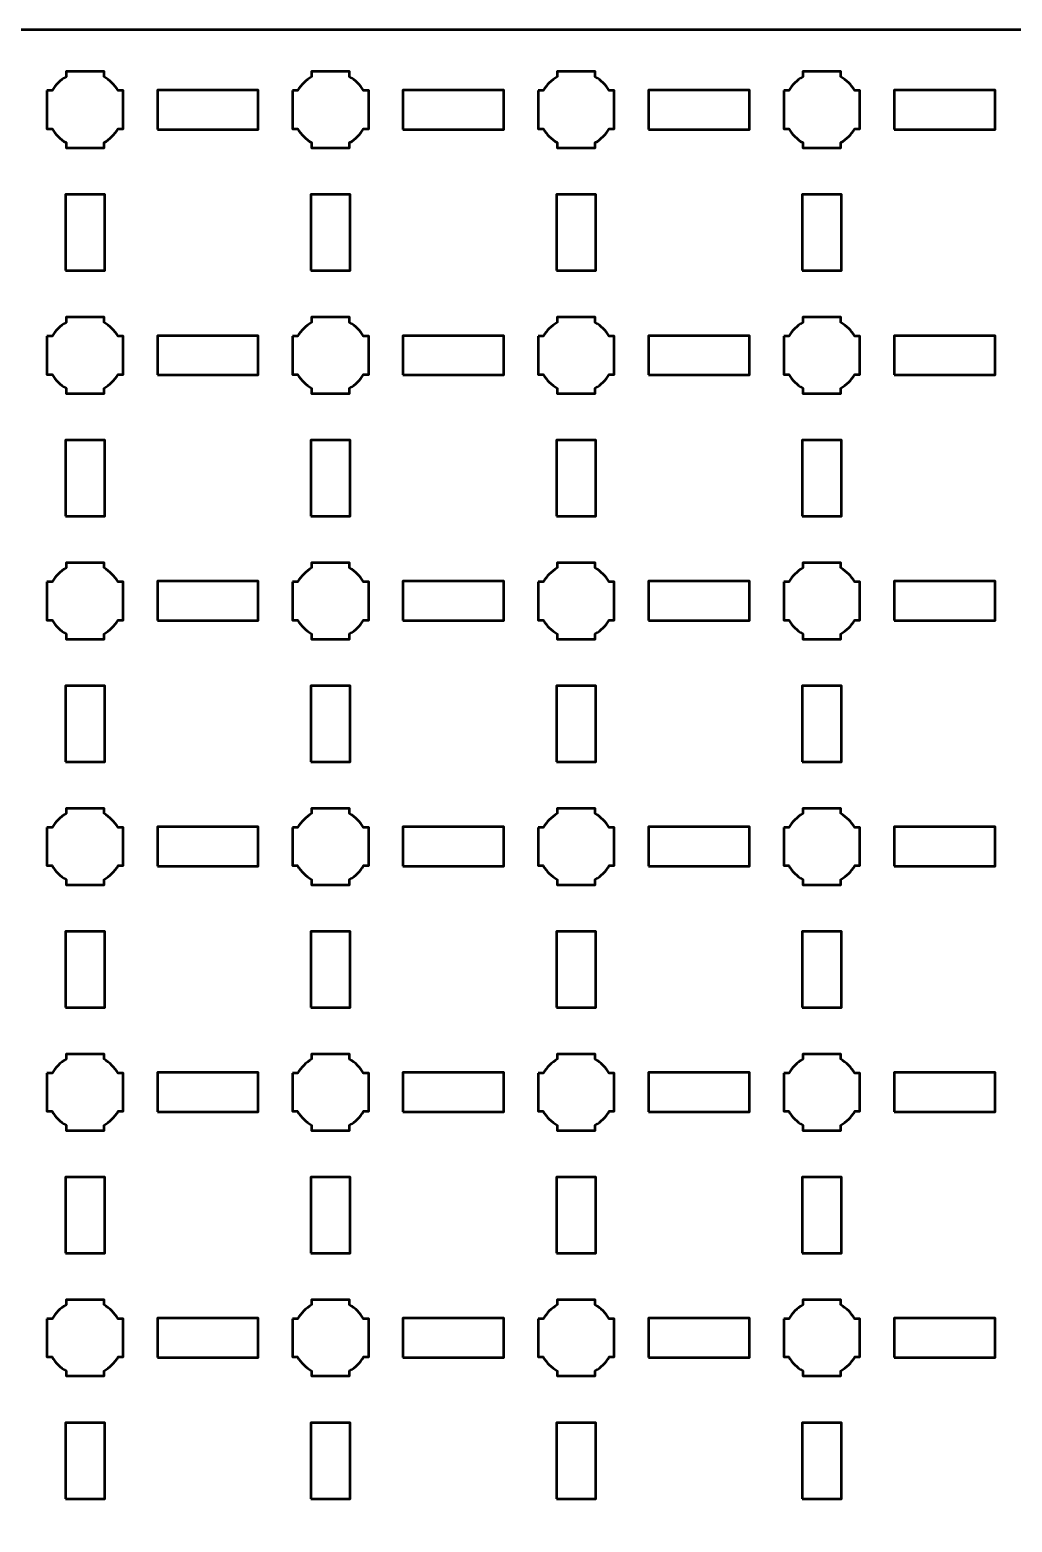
# Model space of a CAD drawing. Header units: centimetres. Extents: x -40.1 to 19.1, y -39.5 to 9.8.
# Drawn here: x 4.05 to 12.05, y -2.35 to 9.8 of the extents above; entities that cross this region are included whole.
import ezdxf

# ---------------------------------------------------------------- set-up
doc = ezdxf.new("R2010")
doc.units = ezdxf.units.CM
doc.header["$MEASUREMENT"] = 0
doc.layers.add('Layer 1', color=7, linetype='Continuous')

msp = doc.modelspace()

# ---------------------------------------------------------------- linework, layer by layer
at = {"layer": 'Layer 1', "color": 250, "lineweight": 53}
for points in [[(5.08906, 8.99), (5.91094, 8.99), (5.91094, 9.31), (5.08906, 9.31), (5.08906, 8.99)], [(7.08906, 8.99), (7.91094, 8.99), (7.91094, 9.31), (7.08906, 9.31), (7.08906, 8.99)], [(9.08906, 8.99), (9.91094, 8.99), (9.91094, 9.31), (9.08906, 9.31), (9.08906, 8.99)], [(11.08906, 8.99), (11.91094, 8.99), (11.91094, 9.31), (11.08906, 9.31), (11.08906, 8.99)], [(4.34, 7.84), (4.66, 7.84), (4.66, 8.46), (4.34, 8.46), (4.34, 7.84)], [(6.34, 7.84), (6.66, 7.84), (6.66, 8.46), (6.34, 8.46), (6.34, 7.84)], [(8.34, 7.84), (8.66, 7.84), (8.66, 8.46), (8.34, 8.46), (8.34, 7.84)], [(10.34, 7.84), (10.66, 7.84), (10.66, 8.46), (10.34, 8.46), (10.34, 7.84)], [(5.08906, 6.99), (5.91094, 6.99), (5.91094, 7.31), (5.08906, 7.31), (5.08906, 6.99)], [(7.08906, 6.99), (7.91094, 6.99), (7.91094, 7.31), (7.08906, 7.31), (7.08906, 6.99)], [(9.08906, 6.99), (9.91094, 6.99), (9.91094, 7.31), (9.08906, 7.31), (9.08906, 6.99)], [(11.08906, 6.99), (11.91094, 6.99), (11.91094, 7.31), (11.08906, 7.31), (11.08906, 6.99)], [(4.34, 5.84), (4.66, 5.84), (4.66, 6.46), (4.34, 6.46), (4.34, 5.84)], [(6.34, 5.84), (6.66, 5.84), (6.66, 6.46), (6.34, 6.46), (6.34, 5.84)], [(8.34, 5.84), (8.66, 5.84), (8.66, 6.46), (8.34, 6.46), (8.34, 5.84)], [(10.34, 5.84), (10.66, 5.84), (10.66, 6.46), (10.34, 6.46), (10.34, 5.84)], [(5.08906, 4.99), (5.91094, 4.99), (5.91094, 5.31), (5.08906, 5.31), (5.08906, 4.99)], [(7.08906, 4.99), (7.91094, 4.99), (7.91094, 5.31), (7.08906, 5.31), (7.08906, 4.99)], [(9.08906, 4.99), (9.91094, 4.99), (9.91094, 5.31), (9.08906, 5.31), (9.08906, 4.99)], [(11.08906, 4.99), (11.91094, 4.99), (11.91094, 5.31), (11.08906, 5.31), (11.08906, 4.99)], [(4.34, 3.84), (4.66, 3.84), (4.66, 4.46), (4.34, 4.46), (4.34, 3.84)], [(6.34, 3.84), (6.66, 3.84), (6.66, 4.46), (6.34, 4.46), (6.34, 3.84)], [(8.34, 3.84), (8.66, 3.84), (8.66, 4.46), (8.34, 4.46), (8.34, 3.84)], [(10.34, 3.84), (10.66, 3.84), (10.66, 4.46), (10.34, 4.46), (10.34, 3.84)], [(5.08906, 2.99), (5.91094, 2.99), (5.91094, 3.31), (5.08906, 3.31), (5.08906, 2.99)], [(7.08906, 2.99), (7.91094, 2.99), (7.91094, 3.31), (7.08906, 3.31), (7.08906, 2.99)], [(9.08906, 2.99), (9.91094, 2.99), (9.91094, 3.31), (9.08906, 3.31), (9.08906, 2.99)], [(11.08906, 2.99), (11.91094, 2.99), (11.91094, 3.31), (11.08906, 3.31), (11.08906, 2.99)], [(4.34, 1.84), (4.66, 1.84), (4.66, 2.46), (4.34, 2.46), (4.34, 1.84)], [(6.34, 1.84), (6.66, 1.84), (6.66, 2.46), (6.34, 2.46), (6.34, 1.84)], [(8.34, 1.84), (8.66, 1.84), (8.66, 2.46), (8.34, 2.46), (8.34, 1.84)], [(10.34, 1.84), (10.66, 1.84), (10.66, 2.46), (10.34, 2.46), (10.34, 1.84)], [(5.08906, 0.99), (5.91094, 0.99), (5.91094, 1.31), (5.08906, 1.31), (5.08906, 0.99)], [(7.08906, 0.99), (7.91094, 0.99), (7.91094, 1.31), (7.08906, 1.31), (7.08906, 0.99)], [(9.08906, 0.99), (9.91094, 0.99), (9.91094, 1.31), (9.08906, 1.31), (9.08906, 0.99)], [(11.08906, 0.99), (11.91094, 0.99), (11.91094, 1.31), (11.08906, 1.31), (11.08906, 0.99)], [(4.34, -0.16), (4.66, -0.16), (4.66, 0.46), (4.34, 0.46), (4.34, -0.16)], [(6.34, -0.16), (6.66, -0.16), (6.66, 0.46), (6.34, 0.46), (6.34, -0.16)], [(8.34, -0.16), (8.66, -0.16), (8.66, 0.46), (8.34, 0.46), (8.34, -0.16)], [(10.34, -0.16), (10.66, -0.16), (10.66, 0.46), (10.34, 0.46), (10.34, -0.16)], [(5.08906, -1.01), (5.91094, -1.01), (5.91094, -0.69), (5.08906, -0.69), (5.08906, -1.01)], [(7.08906, -1.01), (7.91094, -1.01), (7.91094, -0.69), (7.08906, -0.69), (7.08906, -1.01)], [(9.08906, -1.01), (9.91094, -1.01), (9.91094, -0.69), (9.08906, -0.69), (9.08906, -1.01)], [(11.08906, -1.01), (11.91094, -1.01), (11.91094, -0.69), (11.08906, -0.69), (11.08906, -1.01)], [(4.34, -2.16), (4.66, -2.16), (4.66, -1.54), (4.34, -1.54), (4.34, -2.16)], [(6.34, -2.16), (6.66, -2.16), (6.66, -1.54), (6.34, -1.54), (6.34, -2.16)], [(8.34, -2.16), (8.66, -2.16), (8.66, -1.54), (8.34, -1.54), (8.34, -2.16)], [(10.34, -2.16), (10.66, -2.16), (10.66, -1.54), (10.34, -1.54), (10.34, -2.16)]]:
    msp.add_lwpolyline(points, close=True, dxfattribs=at)
msp.add_open_spline([(-40.15, -39), (-40.15, -39), (-40.15, 9.3), (-40.15, 9.3), (-40.15, 9.3), (-40.15, 9.57609), (-39.92609, 9.8), (-39.65, 9.8), (-39.65, 9.8), (-39.65, 9.8), (18.65, 9.8), (18.65, 9.8), (18.65, 9.8), (18.92609, 9.8), (19.15, 9.57609), (19.15, 9.3), (19.15, 9.3), (19.15, 9.3), (19.15, -39), (19.15, -39), (19.15, -39), (19.15, -39.27609), (18.92609, -39.5), (18.65, -39.5), (18.65, -39.5), (18.65, -39.5), (-39.65, -39.5), (-39.65, -39.5), (-39.65, -39.5), (-39.92609, -39.5), (-40.15, -39.27609), (-40.15, -39)], degree=3, knots=[0, 0, 0, 0, 0.125, 0.125, 0.125, 0.125, 0.25, 0.25, 0.25, 0.25, 0.375, 0.375, 0.375, 0.375, 0.5, 0.5, 0.5, 0.5, 0.625, 0.625, 0.625, 0.625, 0.75, 0.75, 0.75, 0.75, 0.875, 0.875, 0.875, 0.875, 1, 1, 1, 1], dxfattribs=at)
at = {"layer": 'Layer 1', "lineweight": 53}
for points in [[(4.19, 9.305), (4.19, 9.305), (4.23149, 9.305), (4.23149, 9.305), (4.23149, 9.305), (4.25872, 9.35205), (4.29795, 9.39128), (4.345, 9.41851), (4.345, 9.41851), (4.345, 9.41851), (4.345, 9.46), (4.345, 9.46), (4.345, 9.46), (4.345, 9.46), (4.5, 9.46), (4.5, 9.46), (4.5, 9.46), (4.5, 9.46), (4.655, 9.46), (4.655, 9.46), (4.655, 9.46), (4.655, 9.46), (4.655, 9.41851), (4.655, 9.41851), (4.655, 9.41851), (4.70205, 9.39128), (4.74128, 9.35205), (4.76851, 9.305), (4.76851, 9.305), (4.76851, 9.305), (4.81, 9.305), (4.81, 9.305), (4.81, 9.305), (4.81, 9.305), (4.81, 9.15), (4.81, 9.15), (4.81, 9.15), (4.81, 9.15), (4.81, 8.995), (4.81, 8.995), (4.81, 8.995), (4.81, 8.995), (4.76851, 8.995), (4.76851, 8.995), (4.76851, 8.995), (4.74128, 8.94795), (4.70205, 8.90872), (4.655, 8.88149), (4.655, 8.88149), (4.655, 8.88149), (4.655, 8.84), (4.655, 8.84), (4.655, 8.84), (4.655, 8.84), (4.5, 8.84), (4.5, 8.84), (4.5, 8.84), (4.5, 8.84), (4.345, 8.84), (4.345, 8.84), (4.345, 8.84), (4.345, 8.84), (4.345, 8.88149), (4.345, 8.88149), (4.345, 8.88149), (4.29795, 8.90872), (4.25872, 8.94795), (4.23149, 8.995), (4.23149, 8.995), (4.23149, 8.995), (4.19, 8.995), (4.19, 8.995), (4.19, 8.995), (4.19, 8.995), (4.19, 9.15), (4.19, 9.15), (4.19, 9.15), (4.19, 9.15), (4.19, 9.305), (4.19, 9.305)], [(6.19, 9.305), (6.19, 9.305), (6.23149, 9.305), (6.23149, 9.305), (6.23149, 9.305), (6.25872, 9.35205), (6.29795, 9.39128), (6.345, 9.41851), (6.345, 9.41851), (6.345, 9.41851), (6.345, 9.46), (6.345, 9.46), (6.345, 9.46), (6.345, 9.46), (6.5, 9.46), (6.5, 9.46), (6.5, 9.46), (6.5, 9.46), (6.655, 9.46), (6.655, 9.46), (6.655, 9.46), (6.655, 9.46), (6.655, 9.41851), (6.655, 9.41851), (6.655, 9.41851), (6.70205, 9.39128), (6.74128, 9.35205), (6.76851, 9.305), (6.76851, 9.305), (6.76851, 9.305), (6.81, 9.305), (6.81, 9.305), (6.81, 9.305), (6.81, 9.305), (6.81, 9.15), (6.81, 9.15), (6.81, 9.15), (6.81, 9.15), (6.81, 8.995), (6.81, 8.995), (6.81, 8.995), (6.81, 8.995), (6.76851, 8.995), (6.76851, 8.995), (6.76851, 8.995), (6.74128, 8.94795), (6.70205, 8.90872), (6.655, 8.88149), (6.655, 8.88149), (6.655, 8.88149), (6.655, 8.84), (6.655, 8.84), (6.655, 8.84), (6.655, 8.84), (6.5, 8.84), (6.5, 8.84), (6.5, 8.84), (6.5, 8.84), (6.345, 8.84), (6.345, 8.84), (6.345, 8.84), (6.345, 8.84), (6.345, 8.88149), (6.345, 8.88149), (6.345, 8.88149), (6.29795, 8.90872), (6.25872, 8.94795), (6.23149, 8.995), (6.23149, 8.995), (6.23149, 8.995), (6.19, 8.995), (6.19, 8.995), (6.19, 8.995), (6.19, 8.995), (6.19, 9.15), (6.19, 9.15), (6.19, 9.15), (6.19, 9.15), (6.19, 9.305), (6.19, 9.305)], [(8.19, 9.305), (8.19, 9.305), (8.23149, 9.305), (8.23149, 9.305), (8.23149, 9.305), (8.25872, 9.35205), (8.29795, 9.39128), (8.345, 9.41851), (8.345, 9.41851), (8.345, 9.41851), (8.345, 9.46), (8.345, 9.46), (8.345, 9.46), (8.345, 9.46), (8.5, 9.46), (8.5, 9.46), (8.5, 9.46), (8.5, 9.46), (8.655, 9.46), (8.655, 9.46), (8.655, 9.46), (8.655, 9.46), (8.655, 9.41851), (8.655, 9.41851), (8.655, 9.41851), (8.70205, 9.39128), (8.74128, 9.35205), (8.76851, 9.305), (8.76851, 9.305), (8.76851, 9.305), (8.81, 9.305), (8.81, 9.305), (8.81, 9.305), (8.81, 9.305), (8.81, 9.15), (8.81, 9.15), (8.81, 9.15), (8.81, 9.15), (8.81, 8.995), (8.81, 8.995), (8.81, 8.995), (8.81, 8.995), (8.76851, 8.995), (8.76851, 8.995), (8.76851, 8.995), (8.74128, 8.94795), (8.70205, 8.90872), (8.655, 8.88149), (8.655, 8.88149), (8.655, 8.88149), (8.655, 8.84), (8.655, 8.84), (8.655, 8.84), (8.655, 8.84), (8.5, 8.84), (8.5, 8.84), (8.5, 8.84), (8.5, 8.84), (8.345, 8.84), (8.345, 8.84), (8.345, 8.84), (8.345, 8.84), (8.345, 8.88149), (8.345, 8.88149), (8.345, 8.88149), (8.29795, 8.90872), (8.25872, 8.94795), (8.23149, 8.995), (8.23149, 8.995), (8.23149, 8.995), (8.19, 8.995), (8.19, 8.995), (8.19, 8.995), (8.19, 8.995), (8.19, 9.15), (8.19, 9.15), (8.19, 9.15), (8.19, 9.15), (8.19, 9.305), (8.19, 9.305)], [(10.19, 9.305), (10.19, 9.305), (10.23149, 9.305), (10.23149, 9.305), (10.23149, 9.305), (10.25872, 9.35205), (10.29795, 9.39128), (10.345, 9.41851), (10.345, 9.41851), (10.345, 9.41851), (10.345, 9.46), (10.345, 9.46), (10.345, 9.46), (10.345, 9.46), (10.5, 9.46), (10.5, 9.46), (10.5, 9.46), (10.5, 9.46), (10.655, 9.46), (10.655, 9.46), (10.655, 9.46), (10.655, 9.46), (10.655, 9.41851), (10.655, 9.41851), (10.655, 9.41851), (10.70205, 9.39128), (10.74128, 9.35205), (10.76851, 9.305), (10.76851, 9.305), (10.76851, 9.305), (10.81, 9.305), (10.81, 9.305), (10.81, 9.305), (10.81, 9.305), (10.81, 9.15), (10.81, 9.15), (10.81, 9.15), (10.81, 9.15), (10.81, 8.995), (10.81, 8.995), (10.81, 8.995), (10.81, 8.995), (10.76851, 8.995), (10.76851, 8.995), (10.76851, 8.995), (10.74128, 8.94795), (10.70205, 8.90872), (10.655, 8.88149), (10.655, 8.88149), (10.655, 8.88149), (10.655, 8.84), (10.655, 8.84), (10.655, 8.84), (10.655, 8.84), (10.5, 8.84), (10.5, 8.84), (10.5, 8.84), (10.5, 8.84), (10.345, 8.84), (10.345, 8.84), (10.345, 8.84), (10.345, 8.84), (10.345, 8.88149), (10.345, 8.88149), (10.345, 8.88149), (10.29795, 8.90872), (10.25872, 8.94795), (10.23149, 8.995), (10.23149, 8.995), (10.23149, 8.995), (10.19, 8.995), (10.19, 8.995), (10.19, 8.995), (10.19, 8.995), (10.19, 9.15), (10.19, 9.15), (10.19, 9.15), (10.19, 9.15), (10.19, 9.305), (10.19, 9.305)], [(4.19, 7.305), (4.19, 7.305), (4.23149, 7.305), (4.23149, 7.305), (4.23149, 7.305), (4.25872, 7.35205), (4.29795, 7.39128), (4.345, 7.41851), (4.345, 7.41851), (4.345, 7.41851), (4.345, 7.46), (4.345, 7.46), (4.345, 7.46), (4.345, 7.46), (4.5, 7.46), (4.5, 7.46), (4.5, 7.46), (4.5, 7.46), (4.655, 7.46), (4.655, 7.46), (4.655, 7.46), (4.655, 7.46), (4.655, 7.41851), (4.655, 7.41851), (4.655, 7.41851), (4.70205, 7.39128), (4.74128, 7.35205), (4.76851, 7.305), (4.76851, 7.305), (4.76851, 7.305), (4.81, 7.305), (4.81, 7.305), (4.81, 7.305), (4.81, 7.305), (4.81, 7.15), (4.81, 7.15), (4.81, 7.15), (4.81, 7.15), (4.81, 6.995), (4.81, 6.995), (4.81, 6.995), (4.81, 6.995), (4.76851, 6.995), (4.76851, 6.995), (4.76851, 6.995), (4.74128, 6.94795), (4.70205, 6.90872), (4.655, 6.88149), (4.655, 6.88149), (4.655, 6.88149), (4.655, 6.84), (4.655, 6.84), (4.655, 6.84), (4.655, 6.84), (4.5, 6.84), (4.5, 6.84), (4.5, 6.84), (4.5, 6.84), (4.345, 6.84), (4.345, 6.84), (4.345, 6.84), (4.345, 6.84), (4.345, 6.88149), (4.345, 6.88149), (4.345, 6.88149), (4.29795, 6.90872), (4.25872, 6.94795), (4.23149, 6.995), (4.23149, 6.995), (4.23149, 6.995), (4.19, 6.995), (4.19, 6.995), (4.19, 6.995), (4.19, 6.995), (4.19, 7.15), (4.19, 7.15), (4.19, 7.15), (4.19, 7.15), (4.19, 7.305), (4.19, 7.305)], [(6.19, 7.305), (6.19, 7.305), (6.23149, 7.305), (6.23149, 7.305), (6.23149, 7.305), (6.25872, 7.35205), (6.29795, 7.39128), (6.345, 7.41851), (6.345, 7.41851), (6.345, 7.41851), (6.345, 7.46), (6.345, 7.46), (6.345, 7.46), (6.345, 7.46), (6.5, 7.46), (6.5, 7.46), (6.5, 7.46), (6.5, 7.46), (6.655, 7.46), (6.655, 7.46), (6.655, 7.46), (6.655, 7.46), (6.655, 7.41851), (6.655, 7.41851), (6.655, 7.41851), (6.70205, 7.39128), (6.74128, 7.35205), (6.76851, 7.305), (6.76851, 7.305), (6.76851, 7.305), (6.81, 7.305), (6.81, 7.305), (6.81, 7.305), (6.81, 7.305), (6.81, 7.15), (6.81, 7.15), (6.81, 7.15), (6.81, 7.15), (6.81, 6.995), (6.81, 6.995), (6.81, 6.995), (6.81, 6.995), (6.76851, 6.995), (6.76851, 6.995), (6.76851, 6.995), (6.74128, 6.94795), (6.70205, 6.90872), (6.655, 6.88149), (6.655, 6.88149), (6.655, 6.88149), (6.655, 6.84), (6.655, 6.84), (6.655, 6.84), (6.655, 6.84), (6.5, 6.84), (6.5, 6.84), (6.5, 6.84), (6.5, 6.84), (6.345, 6.84), (6.345, 6.84), (6.345, 6.84), (6.345, 6.84), (6.345, 6.88149), (6.345, 6.88149), (6.345, 6.88149), (6.29795, 6.90872), (6.25872, 6.94795), (6.23149, 6.995), (6.23149, 6.995), (6.23149, 6.995), (6.19, 6.995), (6.19, 6.995), (6.19, 6.995), (6.19, 6.995), (6.19, 7.15), (6.19, 7.15), (6.19, 7.15), (6.19, 7.15), (6.19, 7.305), (6.19, 7.305)], [(8.19, 7.305), (8.19, 7.305), (8.23149, 7.305), (8.23149, 7.305), (8.23149, 7.305), (8.25872, 7.35205), (8.29795, 7.39128), (8.345, 7.41851), (8.345, 7.41851), (8.345, 7.41851), (8.345, 7.46), (8.345, 7.46), (8.345, 7.46), (8.345, 7.46), (8.5, 7.46), (8.5, 7.46), (8.5, 7.46), (8.5, 7.46), (8.655, 7.46), (8.655, 7.46), (8.655, 7.46), (8.655, 7.46), (8.655, 7.41851), (8.655, 7.41851), (8.655, 7.41851), (8.70205, 7.39128), (8.74128, 7.35205), (8.76851, 7.305), (8.76851, 7.305), (8.76851, 7.305), (8.81, 7.305), (8.81, 7.305), (8.81, 7.305), (8.81, 7.305), (8.81, 7.15), (8.81, 7.15), (8.81, 7.15), (8.81, 7.15), (8.81, 6.995), (8.81, 6.995), (8.81, 6.995), (8.81, 6.995), (8.76851, 6.995), (8.76851, 6.995), (8.76851, 6.995), (8.74128, 6.94795), (8.70205, 6.90872), (8.655, 6.88149), (8.655, 6.88149), (8.655, 6.88149), (8.655, 6.84), (8.655, 6.84), (8.655, 6.84), (8.655, 6.84), (8.5, 6.84), (8.5, 6.84), (8.5, 6.84), (8.5, 6.84), (8.345, 6.84), (8.345, 6.84), (8.345, 6.84), (8.345, 6.84), (8.345, 6.88149), (8.345, 6.88149), (8.345, 6.88149), (8.29795, 6.90872), (8.25872, 6.94795), (8.23149, 6.995), (8.23149, 6.995), (8.23149, 6.995), (8.19, 6.995), (8.19, 6.995), (8.19, 6.995), (8.19, 6.995), (8.19, 7.15), (8.19, 7.15), (8.19, 7.15), (8.19, 7.15), (8.19, 7.305), (8.19, 7.305)], [(10.19, 7.305), (10.19, 7.305), (10.23149, 7.305), (10.23149, 7.305), (10.23149, 7.305), (10.25872, 7.35205), (10.29795, 7.39128), (10.345, 7.41851), (10.345, 7.41851), (10.345, 7.41851), (10.345, 7.46), (10.345, 7.46), (10.345, 7.46), (10.345, 7.46), (10.5, 7.46), (10.5, 7.46), (10.5, 7.46), (10.5, 7.46), (10.655, 7.46), (10.655, 7.46), (10.655, 7.46), (10.655, 7.46), (10.655, 7.41851), (10.655, 7.41851), (10.655, 7.41851), (10.70205, 7.39128), (10.74128, 7.35205), (10.76851, 7.305), (10.76851, 7.305), (10.76851, 7.305), (10.81, 7.305), (10.81, 7.305), (10.81, 7.305), (10.81, 7.305), (10.81, 7.15), (10.81, 7.15), (10.81, 7.15), (10.81, 7.15), (10.81, 6.995), (10.81, 6.995), (10.81, 6.995), (10.81, 6.995), (10.76851, 6.995), (10.76851, 6.995), (10.76851, 6.995), (10.74128, 6.94795), (10.70205, 6.90872), (10.655, 6.88149), (10.655, 6.88149), (10.655, 6.88149), (10.655, 6.84), (10.655, 6.84), (10.655, 6.84), (10.655, 6.84), (10.5, 6.84), (10.5, 6.84), (10.5, 6.84), (10.5, 6.84), (10.345, 6.84), (10.345, 6.84), (10.345, 6.84), (10.345, 6.84), (10.345, 6.88149), (10.345, 6.88149), (10.345, 6.88149), (10.29795, 6.90872), (10.25872, 6.94795), (10.23149, 6.995), (10.23149, 6.995), (10.23149, 6.995), (10.19, 6.995), (10.19, 6.995), (10.19, 6.995), (10.19, 6.995), (10.19, 7.15), (10.19, 7.15), (10.19, 7.15), (10.19, 7.15), (10.19, 7.305), (10.19, 7.305)], [(4.19, 5.305), (4.19, 5.305), (4.23149, 5.305), (4.23149, 5.305), (4.23149, 5.305), (4.25872, 5.35205), (4.29795, 5.39128), (4.345, 5.41851), (4.345, 5.41851), (4.345, 5.41851), (4.345, 5.46), (4.345, 5.46), (4.345, 5.46), (4.345, 5.46), (4.5, 5.46), (4.5, 5.46), (4.5, 5.46), (4.5, 5.46), (4.655, 5.46), (4.655, 5.46), (4.655, 5.46), (4.655, 5.46), (4.655, 5.41851), (4.655, 5.41851), (4.655, 5.41851), (4.70205, 5.39128), (4.74128, 5.35205), (4.76851, 5.305), (4.76851, 5.305), (4.76851, 5.305), (4.81, 5.305), (4.81, 5.305), (4.81, 5.305), (4.81, 5.305), (4.81, 5.15), (4.81, 5.15), (4.81, 5.15), (4.81, 5.15), (4.81, 4.995), (4.81, 4.995), (4.81, 4.995), (4.81, 4.995), (4.76851, 4.995), (4.76851, 4.995), (4.76851, 4.995), (4.74128, 4.94795), (4.70205, 4.90872), (4.655, 4.88149), (4.655, 4.88149), (4.655, 4.88149), (4.655, 4.84), (4.655, 4.84), (4.655, 4.84), (4.655, 4.84), (4.5, 4.84), (4.5, 4.84), (4.5, 4.84), (4.5, 4.84), (4.345, 4.84), (4.345, 4.84), (4.345, 4.84), (4.345, 4.84), (4.345, 4.88149), (4.345, 4.88149), (4.345, 4.88149), (4.29795, 4.90872), (4.25872, 4.94795), (4.23149, 4.995), (4.23149, 4.995), (4.23149, 4.995), (4.19, 4.995), (4.19, 4.995), (4.19, 4.995), (4.19, 4.995), (4.19, 5.15), (4.19, 5.15), (4.19, 5.15), (4.19, 5.15), (4.19, 5.305), (4.19, 5.305)], [(6.19, 5.305), (6.19, 5.305), (6.23149, 5.305), (6.23149, 5.305), (6.23149, 5.305), (6.25872, 5.35205), (6.29795, 5.39128), (6.345, 5.41851), (6.345, 5.41851), (6.345, 5.41851), (6.345, 5.46), (6.345, 5.46), (6.345, 5.46), (6.345, 5.46), (6.5, 5.46), (6.5, 5.46), (6.5, 5.46), (6.5, 5.46), (6.655, 5.46), (6.655, 5.46), (6.655, 5.46), (6.655, 5.46), (6.655, 5.41851), (6.655, 5.41851), (6.655, 5.41851), (6.70205, 5.39128), (6.74128, 5.35205), (6.76851, 5.305), (6.76851, 5.305), (6.76851, 5.305), (6.81, 5.305), (6.81, 5.305), (6.81, 5.305), (6.81, 5.305), (6.81, 5.15), (6.81, 5.15), (6.81, 5.15), (6.81, 5.15), (6.81, 4.995), (6.81, 4.995), (6.81, 4.995), (6.81, 4.995), (6.76851, 4.995), (6.76851, 4.995), (6.76851, 4.995), (6.74128, 4.94795), (6.70205, 4.90872), (6.655, 4.88149), (6.655, 4.88149), (6.655, 4.88149), (6.655, 4.84), (6.655, 4.84), (6.655, 4.84), (6.655, 4.84), (6.5, 4.84), (6.5, 4.84), (6.5, 4.84), (6.5, 4.84), (6.345, 4.84), (6.345, 4.84), (6.345, 4.84), (6.345, 4.84), (6.345, 4.88149), (6.345, 4.88149), (6.345, 4.88149), (6.29795, 4.90872), (6.25872, 4.94795), (6.23149, 4.995), (6.23149, 4.995), (6.23149, 4.995), (6.19, 4.995), (6.19, 4.995), (6.19, 4.995), (6.19, 4.995), (6.19, 5.15), (6.19, 5.15), (6.19, 5.15), (6.19, 5.15), (6.19, 5.305), (6.19, 5.305)], [(8.19, 5.305), (8.19, 5.305), (8.23149, 5.305), (8.23149, 5.305), (8.23149, 5.305), (8.25872, 5.35205), (8.29795, 5.39128), (8.345, 5.41851), (8.345, 5.41851), (8.345, 5.41851), (8.345, 5.46), (8.345, 5.46), (8.345, 5.46), (8.345, 5.46), (8.5, 5.46), (8.5, 5.46), (8.5, 5.46), (8.5, 5.46), (8.655, 5.46), (8.655, 5.46), (8.655, 5.46), (8.655, 5.46), (8.655, 5.41851), (8.655, 5.41851), (8.655, 5.41851), (8.70205, 5.39128), (8.74128, 5.35205), (8.76851, 5.305), (8.76851, 5.305), (8.76851, 5.305), (8.81, 5.305), (8.81, 5.305), (8.81, 5.305), (8.81, 5.305), (8.81, 5.15), (8.81, 5.15), (8.81, 5.15), (8.81, 5.15), (8.81, 4.995), (8.81, 4.995), (8.81, 4.995), (8.81, 4.995), (8.76851, 4.995), (8.76851, 4.995), (8.76851, 4.995), (8.74128, 4.94795), (8.70205, 4.90872), (8.655, 4.88149), (8.655, 4.88149), (8.655, 4.88149), (8.655, 4.84), (8.655, 4.84), (8.655, 4.84), (8.655, 4.84), (8.5, 4.84), (8.5, 4.84), (8.5, 4.84), (8.5, 4.84), (8.345, 4.84), (8.345, 4.84), (8.345, 4.84), (8.345, 4.84), (8.345, 4.88149), (8.345, 4.88149), (8.345, 4.88149), (8.29795, 4.90872), (8.25872, 4.94795), (8.23149, 4.995), (8.23149, 4.995), (8.23149, 4.995), (8.19, 4.995), (8.19, 4.995), (8.19, 4.995), (8.19, 4.995), (8.19, 5.15), (8.19, 5.15), (8.19, 5.15), (8.19, 5.15), (8.19, 5.305), (8.19, 5.305)], [(10.19, 5.305), (10.19, 5.305), (10.23149, 5.305), (10.23149, 5.305), (10.23149, 5.305), (10.25872, 5.35205), (10.29795, 5.39128), (10.345, 5.41851), (10.345, 5.41851), (10.345, 5.41851), (10.345, 5.46), (10.345, 5.46), (10.345, 5.46), (10.345, 5.46), (10.5, 5.46), (10.5, 5.46), (10.5, 5.46), (10.5, 5.46), (10.655, 5.46), (10.655, 5.46), (10.655, 5.46), (10.655, 5.46), (10.655, 5.41851), (10.655, 5.41851), (10.655, 5.41851), (10.70205, 5.39128), (10.74128, 5.35205), (10.76851, 5.305), (10.76851, 5.305), (10.76851, 5.305), (10.81, 5.305), (10.81, 5.305), (10.81, 5.305), (10.81, 5.305), (10.81, 5.15), (10.81, 5.15), (10.81, 5.15), (10.81, 5.15), (10.81, 4.995), (10.81, 4.995), (10.81, 4.995), (10.81, 4.995), (10.76851, 4.995), (10.76851, 4.995), (10.76851, 4.995), (10.74128, 4.94795), (10.70205, 4.90872), (10.655, 4.88149), (10.655, 4.88149), (10.655, 4.88149), (10.655, 4.84), (10.655, 4.84), (10.655, 4.84), (10.655, 4.84), (10.5, 4.84), (10.5, 4.84), (10.5, 4.84), (10.5, 4.84), (10.345, 4.84), (10.345, 4.84), (10.345, 4.84), (10.345, 4.84), (10.345, 4.88149), (10.345, 4.88149), (10.345, 4.88149), (10.29795, 4.90872), (10.25872, 4.94795), (10.23149, 4.995), (10.23149, 4.995), (10.23149, 4.995), (10.19, 4.995), (10.19, 4.995), (10.19, 4.995), (10.19, 4.995), (10.19, 5.15), (10.19, 5.15), (10.19, 5.15), (10.19, 5.15), (10.19, 5.305), (10.19, 5.305)], [(4.19, 3.305), (4.19, 3.305), (4.23149, 3.305), (4.23149, 3.305), (4.23149, 3.305), (4.25872, 3.35205), (4.29795, 3.39128), (4.345, 3.41851), (4.345, 3.41851), (4.345, 3.41851), (4.345, 3.46), (4.345, 3.46), (4.345, 3.46), (4.345, 3.46), (4.5, 3.46), (4.5, 3.46), (4.5, 3.46), (4.5, 3.46), (4.655, 3.46), (4.655, 3.46), (4.655, 3.46), (4.655, 3.46), (4.655, 3.41851), (4.655, 3.41851), (4.655, 3.41851), (4.70205, 3.39128), (4.74128, 3.35205), (4.76851, 3.305), (4.76851, 3.305), (4.76851, 3.305), (4.81, 3.305), (4.81, 3.305), (4.81, 3.305), (4.81, 3.305), (4.81, 3.15), (4.81, 3.15), (4.81, 3.15), (4.81, 3.15), (4.81, 2.995), (4.81, 2.995), (4.81, 2.995), (4.81, 2.995), (4.76851, 2.995), (4.76851, 2.995), (4.76851, 2.995), (4.74128, 2.94795), (4.70205, 2.90872), (4.655, 2.88149), (4.655, 2.88149), (4.655, 2.88149), (4.655, 2.84), (4.655, 2.84), (4.655, 2.84), (4.655, 2.84), (4.5, 2.84), (4.5, 2.84), (4.5, 2.84), (4.5, 2.84), (4.345, 2.84), (4.345, 2.84), (4.345, 2.84), (4.345, 2.84), (4.345, 2.88149), (4.345, 2.88149), (4.345, 2.88149), (4.29795, 2.90872), (4.25872, 2.94795), (4.23149, 2.995), (4.23149, 2.995), (4.23149, 2.995), (4.19, 2.995), (4.19, 2.995), (4.19, 2.995), (4.19, 2.995), (4.19, 3.15), (4.19, 3.15), (4.19, 3.15), (4.19, 3.15), (4.19, 3.305), (4.19, 3.305)], [(6.19, 3.305), (6.19, 3.305), (6.23149, 3.305), (6.23149, 3.305), (6.23149, 3.305), (6.25872, 3.35205), (6.29795, 3.39128), (6.345, 3.41851), (6.345, 3.41851), (6.345, 3.41851), (6.345, 3.46), (6.345, 3.46), (6.345, 3.46), (6.345, 3.46), (6.5, 3.46), (6.5, 3.46), (6.5, 3.46), (6.5, 3.46), (6.655, 3.46), (6.655, 3.46), (6.655, 3.46), (6.655, 3.46), (6.655, 3.41851), (6.655, 3.41851), (6.655, 3.41851), (6.70205, 3.39128), (6.74128, 3.35205), (6.76851, 3.305), (6.76851, 3.305), (6.76851, 3.305), (6.81, 3.305), (6.81, 3.305), (6.81, 3.305), (6.81, 3.305), (6.81, 3.15), (6.81, 3.15), (6.81, 3.15), (6.81, 3.15), (6.81, 2.995), (6.81, 2.995), (6.81, 2.995), (6.81, 2.995), (6.76851, 2.995), (6.76851, 2.995), (6.76851, 2.995), (6.74128, 2.94795), (6.70205, 2.90872), (6.655, 2.88149), (6.655, 2.88149), (6.655, 2.88149), (6.655, 2.84), (6.655, 2.84), (6.655, 2.84), (6.655, 2.84), (6.5, 2.84), (6.5, 2.84), (6.5, 2.84), (6.5, 2.84), (6.345, 2.84), (6.345, 2.84), (6.345, 2.84), (6.345, 2.84), (6.345, 2.88149), (6.345, 2.88149), (6.345, 2.88149), (6.29795, 2.90872), (6.25872, 2.94795), (6.23149, 2.995), (6.23149, 2.995), (6.23149, 2.995), (6.19, 2.995), (6.19, 2.995), (6.19, 2.995), (6.19, 2.995), (6.19, 3.15), (6.19, 3.15), (6.19, 3.15), (6.19, 3.15), (6.19, 3.305), (6.19, 3.305)], [(8.19, 3.305), (8.19, 3.305), (8.23149, 3.305), (8.23149, 3.305), (8.23149, 3.305), (8.25872, 3.35205), (8.29795, 3.39128), (8.345, 3.41851), (8.345, 3.41851), (8.345, 3.41851), (8.345, 3.46), (8.345, 3.46), (8.345, 3.46), (8.345, 3.46), (8.5, 3.46), (8.5, 3.46), (8.5, 3.46), (8.5, 3.46), (8.655, 3.46), (8.655, 3.46), (8.655, 3.46), (8.655, 3.46), (8.655, 3.41851), (8.655, 3.41851), (8.655, 3.41851), (8.70205, 3.39128), (8.74128, 3.35205), (8.76851, 3.305), (8.76851, 3.305), (8.76851, 3.305), (8.81, 3.305), (8.81, 3.305), (8.81, 3.305), (8.81, 3.305), (8.81, 3.15), (8.81, 3.15), (8.81, 3.15), (8.81, 3.15), (8.81, 2.995), (8.81, 2.995), (8.81, 2.995), (8.81, 2.995), (8.76851, 2.995), (8.76851, 2.995), (8.76851, 2.995), (8.74128, 2.94795), (8.70205, 2.90872), (8.655, 2.88149), (8.655, 2.88149), (8.655, 2.88149), (8.655, 2.84), (8.655, 2.84), (8.655, 2.84), (8.655, 2.84), (8.5, 2.84), (8.5, 2.84), (8.5, 2.84), (8.5, 2.84), (8.345, 2.84), (8.345, 2.84), (8.345, 2.84), (8.345, 2.84), (8.345, 2.88149), (8.345, 2.88149), (8.345, 2.88149), (8.29795, 2.90872), (8.25872, 2.94795), (8.23149, 2.995), (8.23149, 2.995), (8.23149, 2.995), (8.19, 2.995), (8.19, 2.995), (8.19, 2.995), (8.19, 2.995), (8.19, 3.15), (8.19, 3.15), (8.19, 3.15), (8.19, 3.15), (8.19, 3.305), (8.19, 3.305)], [(10.19, 3.305), (10.19, 3.305), (10.23149, 3.305), (10.23149, 3.305), (10.23149, 3.305), (10.25872, 3.35205), (10.29795, 3.39128), (10.345, 3.41851), (10.345, 3.41851), (10.345, 3.41851), (10.345, 3.46), (10.345, 3.46), (10.345, 3.46), (10.345, 3.46), (10.5, 3.46), (10.5, 3.46), (10.5, 3.46), (10.5, 3.46), (10.655, 3.46), (10.655, 3.46), (10.655, 3.46), (10.655, 3.46), (10.655, 3.41851), (10.655, 3.41851), (10.655, 3.41851), (10.70205, 3.39128), (10.74128, 3.35205), (10.76851, 3.305), (10.76851, 3.305), (10.76851, 3.305), (10.81, 3.305), (10.81, 3.305), (10.81, 3.305), (10.81, 3.305), (10.81, 3.15), (10.81, 3.15), (10.81, 3.15), (10.81, 3.15), (10.81, 2.995), (10.81, 2.995), (10.81, 2.995), (10.81, 2.995), (10.76851, 2.995), (10.76851, 2.995), (10.76851, 2.995), (10.74128, 2.94795), (10.70205, 2.90872), (10.655, 2.88149), (10.655, 2.88149), (10.655, 2.88149), (10.655, 2.84), (10.655, 2.84), (10.655, 2.84), (10.655, 2.84), (10.5, 2.84), (10.5, 2.84), (10.5, 2.84), (10.5, 2.84), (10.345, 2.84), (10.345, 2.84), (10.345, 2.84), (10.345, 2.84), (10.345, 2.88149), (10.345, 2.88149), (10.345, 2.88149), (10.29795, 2.90872), (10.25872, 2.94795), (10.23149, 2.995), (10.23149, 2.995), (10.23149, 2.995), (10.19, 2.995), (10.19, 2.995), (10.19, 2.995), (10.19, 2.995), (10.19, 3.15), (10.19, 3.15), (10.19, 3.15), (10.19, 3.15), (10.19, 3.305), (10.19, 3.305)], [(4.19, 1.305), (4.19, 1.305), (4.23149, 1.305), (4.23149, 1.305), (4.23149, 1.305), (4.25872, 1.35205), (4.29795, 1.39128), (4.345, 1.41851), (4.345, 1.41851), (4.345, 1.41851), (4.345, 1.46), (4.345, 1.46), (4.345, 1.46), (4.345, 1.46), (4.5, 1.46), (4.5, 1.46), (4.5, 1.46), (4.5, 1.46), (4.655, 1.46), (4.655, 1.46), (4.655, 1.46), (4.655, 1.46), (4.655, 1.41851), (4.655, 1.41851), (4.655, 1.41851), (4.70205, 1.39128), (4.74128, 1.35205), (4.76851, 1.305), (4.76851, 1.305), (4.76851, 1.305), (4.81, 1.305), (4.81, 1.305), (4.81, 1.305), (4.81, 1.305), (4.81, 1.15), (4.81, 1.15), (4.81, 1.15), (4.81, 1.15), (4.81, 0.995), (4.81, 0.995), (4.81, 0.995), (4.81, 0.995), (4.76851, 0.995), (4.76851, 0.995), (4.76851, 0.995), (4.74128, 0.94795), (4.70205, 0.90872), (4.655, 0.88149), (4.655, 0.88149), (4.655, 0.88149), (4.655, 0.84), (4.655, 0.84), (4.655, 0.84), (4.655, 0.84), (4.5, 0.84), (4.5, 0.84), (4.5, 0.84), (4.5, 0.84), (4.345, 0.84), (4.345, 0.84), (4.345, 0.84), (4.345, 0.84), (4.345, 0.88149), (4.345, 0.88149), (4.345, 0.88149), (4.29795, 0.90872), (4.25872, 0.94795), (4.23149, 0.995), (4.23149, 0.995), (4.23149, 0.995), (4.19, 0.995), (4.19, 0.995), (4.19, 0.995), (4.19, 0.995), (4.19, 1.15), (4.19, 1.15), (4.19, 1.15), (4.19, 1.15), (4.19, 1.305), (4.19, 1.305)], [(6.19, 1.305), (6.19, 1.305), (6.23149, 1.305), (6.23149, 1.305), (6.23149, 1.305), (6.25872, 1.35205), (6.29795, 1.39128), (6.345, 1.41851), (6.345, 1.41851), (6.345, 1.41851), (6.345, 1.46), (6.345, 1.46), (6.345, 1.46), (6.345, 1.46), (6.5, 1.46), (6.5, 1.46), (6.5, 1.46), (6.5, 1.46), (6.655, 1.46), (6.655, 1.46), (6.655, 1.46), (6.655, 1.46), (6.655, 1.41851), (6.655, 1.41851), (6.655, 1.41851), (6.70205, 1.39128), (6.74128, 1.35205), (6.76851, 1.305), (6.76851, 1.305), (6.76851, 1.305), (6.81, 1.305), (6.81, 1.305), (6.81, 1.305), (6.81, 1.305), (6.81, 1.15), (6.81, 1.15), (6.81, 1.15), (6.81, 1.15), (6.81, 0.995), (6.81, 0.995), (6.81, 0.995), (6.81, 0.995), (6.76851, 0.995), (6.76851, 0.995), (6.76851, 0.995), (6.74128, 0.94795), (6.70205, 0.90872), (6.655, 0.88149), (6.655, 0.88149), (6.655, 0.88149), (6.655, 0.84), (6.655, 0.84), (6.655, 0.84), (6.655, 0.84), (6.5, 0.84), (6.5, 0.84), (6.5, 0.84), (6.5, 0.84), (6.345, 0.84), (6.345, 0.84), (6.345, 0.84), (6.345, 0.84), (6.345, 0.88149), (6.345, 0.88149), (6.345, 0.88149), (6.29795, 0.90872), (6.25872, 0.94795), (6.23149, 0.995), (6.23149, 0.995), (6.23149, 0.995), (6.19, 0.995), (6.19, 0.995), (6.19, 0.995), (6.19, 0.995), (6.19, 1.15), (6.19, 1.15), (6.19, 1.15), (6.19, 1.15), (6.19, 1.305), (6.19, 1.305)], [(8.19, 1.305), (8.19, 1.305), (8.23149, 1.305), (8.23149, 1.305), (8.23149, 1.305), (8.25872, 1.35205), (8.29795, 1.39128), (8.345, 1.41851), (8.345, 1.41851), (8.345, 1.41851), (8.345, 1.46), (8.345, 1.46), (8.345, 1.46), (8.345, 1.46), (8.5, 1.46), (8.5, 1.46), (8.5, 1.46), (8.5, 1.46), (8.655, 1.46), (8.655, 1.46), (8.655, 1.46), (8.655, 1.46), (8.655, 1.41851), (8.655, 1.41851), (8.655, 1.41851), (8.70205, 1.39128), (8.74128, 1.35205), (8.76851, 1.305), (8.76851, 1.305), (8.76851, 1.305), (8.81, 1.305), (8.81, 1.305), (8.81, 1.305), (8.81, 1.305), (8.81, 1.15), (8.81, 1.15), (8.81, 1.15), (8.81, 1.15), (8.81, 0.995), (8.81, 0.995), (8.81, 0.995), (8.81, 0.995), (8.76851, 0.995), (8.76851, 0.995), (8.76851, 0.995), (8.74128, 0.94795), (8.70205, 0.90872), (8.655, 0.88149), (8.655, 0.88149), (8.655, 0.88149), (8.655, 0.84), (8.655, 0.84), (8.655, 0.84), (8.655, 0.84), (8.5, 0.84), (8.5, 0.84), (8.5, 0.84), (8.5, 0.84), (8.345, 0.84), (8.345, 0.84), (8.345, 0.84), (8.345, 0.84), (8.345, 0.88149), (8.345, 0.88149), (8.345, 0.88149), (8.29795, 0.90872), (8.25872, 0.94795), (8.23149, 0.995), (8.23149, 0.995), (8.23149, 0.995), (8.19, 0.995), (8.19, 0.995), (8.19, 0.995), (8.19, 0.995), (8.19, 1.15), (8.19, 1.15), (8.19, 1.15), (8.19, 1.15), (8.19, 1.305), (8.19, 1.305)], [(10.19, 1.305), (10.19, 1.305), (10.23149, 1.305), (10.23149, 1.305), (10.23149, 1.305), (10.25872, 1.35205), (10.29795, 1.39128), (10.345, 1.41851), (10.345, 1.41851), (10.345, 1.41851), (10.345, 1.46), (10.345, 1.46), (10.345, 1.46), (10.345, 1.46), (10.5, 1.46), (10.5, 1.46), (10.5, 1.46), (10.5, 1.46), (10.655, 1.46), (10.655, 1.46), (10.655, 1.46), (10.655, 1.46), (10.655, 1.41851), (10.655, 1.41851), (10.655, 1.41851), (10.70205, 1.39128), (10.74128, 1.35205), (10.76851, 1.305), (10.76851, 1.305), (10.76851, 1.305), (10.81, 1.305), (10.81, 1.305), (10.81, 1.305), (10.81, 1.305), (10.81, 1.15), (10.81, 1.15), (10.81, 1.15), (10.81, 1.15), (10.81, 0.995), (10.81, 0.995), (10.81, 0.995), (10.81, 0.995), (10.76851, 0.995), (10.76851, 0.995), (10.76851, 0.995), (10.74128, 0.94795), (10.70205, 0.90872), (10.655, 0.88149), (10.655, 0.88149), (10.655, 0.88149), (10.655, 0.84), (10.655, 0.84), (10.655, 0.84), (10.655, 0.84), (10.5, 0.84), (10.5, 0.84), (10.5, 0.84), (10.5, 0.84), (10.345, 0.84), (10.345, 0.84), (10.345, 0.84), (10.345, 0.84), (10.345, 0.88149), (10.345, 0.88149), (10.345, 0.88149), (10.29795, 0.90872), (10.25872, 0.94795), (10.23149, 0.995), (10.23149, 0.995), (10.23149, 0.995), (10.19, 0.995), (10.19, 0.995), (10.19, 0.995), (10.19, 0.995), (10.19, 1.15), (10.19, 1.15), (10.19, 1.15), (10.19, 1.15), (10.19, 1.305), (10.19, 1.305)], [(4.19, -0.695), (4.19, -0.695), (4.23149, -0.695), (4.23149, -0.695), (4.23149, -0.695), (4.25872, -0.64795), (4.29795, -0.60872), (4.345, -0.58149), (4.345, -0.58149), (4.345, -0.58149), (4.345, -0.54), (4.345, -0.54), (4.345, -0.54), (4.345, -0.54), (4.5, -0.54), (4.5, -0.54), (4.5, -0.54), (4.5, -0.54), (4.655, -0.54), (4.655, -0.54), (4.655, -0.54), (4.655, -0.54), (4.655, -0.58149), (4.655, -0.58149), (4.655, -0.58149), (4.70205, -0.60872), (4.74128, -0.64795), (4.76851, -0.695), (4.76851, -0.695), (4.76851, -0.695), (4.81, -0.695), (4.81, -0.695), (4.81, -0.695), (4.81, -0.695), (4.81, -0.85), (4.81, -0.85), (4.81, -0.85), (4.81, -0.85), (4.81, -1.005), (4.81, -1.005), (4.81, -1.005), (4.81, -1.005), (4.76851, -1.005), (4.76851, -1.005), (4.76851, -1.005), (4.74128, -1.05205), (4.70205, -1.09128), (4.655, -1.11851), (4.655, -1.11851), (4.655, -1.11851), (4.655, -1.16), (4.655, -1.16), (4.655, -1.16), (4.655, -1.16), (4.5, -1.16), (4.5, -1.16), (4.5, -1.16), (4.5, -1.16), (4.345, -1.16), (4.345, -1.16), (4.345, -1.16), (4.345, -1.16), (4.345, -1.11851), (4.345, -1.11851), (4.345, -1.11851), (4.29795, -1.09128), (4.25872, -1.05205), (4.23149, -1.005), (4.23149, -1.005), (4.23149, -1.005), (4.19, -1.005), (4.19, -1.005), (4.19, -1.005), (4.19, -1.005), (4.19, -0.85), (4.19, -0.85), (4.19, -0.85), (4.19, -0.85), (4.19, -0.695), (4.19, -0.695)], [(6.19, -0.695), (6.19, -0.695), (6.23149, -0.695), (6.23149, -0.695), (6.23149, -0.695), (6.25872, -0.64795), (6.29795, -0.60872), (6.345, -0.58149), (6.345, -0.58149), (6.345, -0.58149), (6.345, -0.54), (6.345, -0.54), (6.345, -0.54), (6.345, -0.54), (6.5, -0.54), (6.5, -0.54), (6.5, -0.54), (6.5, -0.54), (6.655, -0.54), (6.655, -0.54), (6.655, -0.54), (6.655, -0.54), (6.655, -0.58149), (6.655, -0.58149), (6.655, -0.58149), (6.70205, -0.60872), (6.74128, -0.64795), (6.76851, -0.695), (6.76851, -0.695), (6.76851, -0.695), (6.81, -0.695), (6.81, -0.695), (6.81, -0.695), (6.81, -0.695), (6.81, -0.85), (6.81, -0.85), (6.81, -0.85), (6.81, -0.85), (6.81, -1.005), (6.81, -1.005), (6.81, -1.005), (6.81, -1.005), (6.76851, -1.005), (6.76851, -1.005), (6.76851, -1.005), (6.74128, -1.05205), (6.70205, -1.09128), (6.655, -1.11851), (6.655, -1.11851), (6.655, -1.11851), (6.655, -1.16), (6.655, -1.16), (6.655, -1.16), (6.655, -1.16), (6.5, -1.16), (6.5, -1.16), (6.5, -1.16), (6.5, -1.16), (6.345, -1.16), (6.345, -1.16), (6.345, -1.16), (6.345, -1.16), (6.345, -1.11851), (6.345, -1.11851), (6.345, -1.11851), (6.29795, -1.09128), (6.25872, -1.05205), (6.23149, -1.005), (6.23149, -1.005), (6.23149, -1.005), (6.19, -1.005), (6.19, -1.005), (6.19, -1.005), (6.19, -1.005), (6.19, -0.85), (6.19, -0.85), (6.19, -0.85), (6.19, -0.85), (6.19, -0.695), (6.19, -0.695)], [(8.19, -0.695), (8.19, -0.695), (8.23149, -0.695), (8.23149, -0.695), (8.23149, -0.695), (8.25872, -0.64795), (8.29795, -0.60872), (8.345, -0.58149), (8.345, -0.58149), (8.345, -0.58149), (8.345, -0.54), (8.345, -0.54), (8.345, -0.54), (8.345, -0.54), (8.5, -0.54), (8.5, -0.54), (8.5, -0.54), (8.5, -0.54), (8.655, -0.54), (8.655, -0.54), (8.655, -0.54), (8.655, -0.54), (8.655, -0.58149), (8.655, -0.58149), (8.655, -0.58149), (8.70205, -0.60872), (8.74128, -0.64795), (8.76851, -0.695), (8.76851, -0.695), (8.76851, -0.695), (8.81, -0.695), (8.81, -0.695), (8.81, -0.695), (8.81, -0.695), (8.81, -0.85), (8.81, -0.85), (8.81, -0.85), (8.81, -0.85), (8.81, -1.005), (8.81, -1.005), (8.81, -1.005), (8.81, -1.005), (8.76851, -1.005), (8.76851, -1.005), (8.76851, -1.005), (8.74128, -1.05205), (8.70205, -1.09128), (8.655, -1.11851), (8.655, -1.11851), (8.655, -1.11851), (8.655, -1.16), (8.655, -1.16), (8.655, -1.16), (8.655, -1.16), (8.5, -1.16), (8.5, -1.16), (8.5, -1.16), (8.5, -1.16), (8.345, -1.16), (8.345, -1.16), (8.345, -1.16), (8.345, -1.16), (8.345, -1.11851), (8.345, -1.11851), (8.345, -1.11851), (8.29795, -1.09128), (8.25872, -1.05205), (8.23149, -1.005), (8.23149, -1.005), (8.23149, -1.005), (8.19, -1.005), (8.19, -1.005), (8.19, -1.005), (8.19, -1.005), (8.19, -0.85), (8.19, -0.85), (8.19, -0.85), (8.19, -0.85), (8.19, -0.695), (8.19, -0.695)], [(10.19, -0.695), (10.19, -0.695), (10.23149, -0.695), (10.23149, -0.695), (10.23149, -0.695), (10.25872, -0.64795), (10.29795, -0.60872), (10.345, -0.58149), (10.345, -0.58149), (10.345, -0.58149), (10.345, -0.54), (10.345, -0.54), (10.345, -0.54), (10.345, -0.54), (10.5, -0.54), (10.5, -0.54), (10.5, -0.54), (10.5, -0.54), (10.655, -0.54), (10.655, -0.54), (10.655, -0.54), (10.655, -0.54), (10.655, -0.58149), (10.655, -0.58149), (10.655, -0.58149), (10.70205, -0.60872), (10.74128, -0.64795), (10.76851, -0.695), (10.76851, -0.695), (10.76851, -0.695), (10.81, -0.695), (10.81, -0.695), (10.81, -0.695), (10.81, -0.695), (10.81, -0.85), (10.81, -0.85), (10.81, -0.85), (10.81, -0.85), (10.81, -1.005), (10.81, -1.005), (10.81, -1.005), (10.81, -1.005), (10.76851, -1.005), (10.76851, -1.005), (10.76851, -1.005), (10.74128, -1.05205), (10.70205, -1.09128), (10.655, -1.11851), (10.655, -1.11851), (10.655, -1.11851), (10.655, -1.16), (10.655, -1.16), (10.655, -1.16), (10.655, -1.16), (10.5, -1.16), (10.5, -1.16), (10.5, -1.16), (10.5, -1.16), (10.345, -1.16), (10.345, -1.16), (10.345, -1.16), (10.345, -1.16), (10.345, -1.11851), (10.345, -1.11851), (10.345, -1.11851), (10.29795, -1.09128), (10.25872, -1.05205), (10.23149, -1.005), (10.23149, -1.005), (10.23149, -1.005), (10.19, -1.005), (10.19, -1.005), (10.19, -1.005), (10.19, -1.005), (10.19, -0.85), (10.19, -0.85), (10.19, -0.85), (10.19, -0.85), (10.19, -0.695), (10.19, -0.695)]]:
    msp.add_open_spline(points, degree=3, knots=[0, 0, 0, 0, 0.05, 0.05, 0.05, 0.05, 0.1, 0.1, 0.1, 0.1, 0.15, 0.15, 0.15, 0.15, 0.2, 0.2, 0.2, 0.2, 0.25, 0.25, 0.25, 0.25, 0.3, 0.3, 0.3, 0.3, 0.35, 0.35, 0.35, 0.35, 0.4, 0.4, 0.4, 0.4, 0.45, 0.45, 0.45, 0.45, 0.5, 0.5, 0.5, 0.5, 0.55, 0.55, 0.55, 0.55, 0.6, 0.6, 0.6, 0.6, 0.65, 0.65, 0.65, 0.65, 0.7, 0.7, 0.7, 0.7, 0.75, 0.75, 0.75, 0.75, 0.8, 0.8, 0.8, 0.8, 0.85, 0.85, 0.85, 0.85, 0.9, 0.9, 0.9, 0.9, 0.95, 0.95, 0.95, 0.95, 1, 1, 1, 1], dxfattribs=at)

doc.saveas('drawing.dxf')
